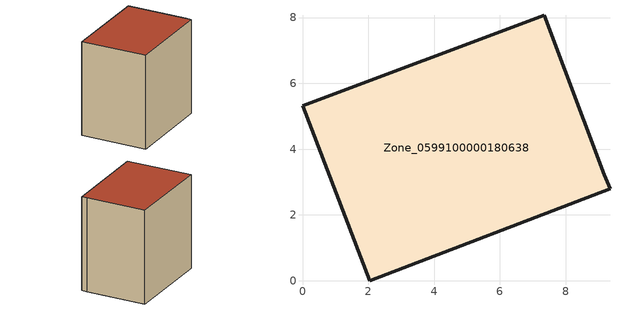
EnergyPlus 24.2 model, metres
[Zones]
Zone_0599100000180638
 floor ground (C_G): 7.35,8.07 9.17,3.22 9.35,2.79 2.04,0 0,5.32 z2.77
 wall outside (C_F): 7.35,8.07 0,5.32 2.04,0 9.35,2.79 9.17,3.22 7.35,8.07 z2.77:10.9
 roof outside (C_R): 9.17,3.22 7.35,8.07 0,5.32 2.04,0 9.35,2.79 z10.9
[BUILDING]
Pand.0599100000180638: North Axis=0; Terrain=City; Loads Convergence Tolerance Value=0.04; Temperature Convergence Tolerance Value=0.4; Solar Distribution=FullExterior; Maximum Number of Warmup Days=25; Minimum Number of Warmup Days=1
[Site:Location]
Rotterdam.The.Hague.AP_ZH_NLD Design_Conditions: Latitude=51.96; Longitude=4.45; Time Zone=1; Elevation=-4.5
[SITE:GROUNDTEMPERATURE:BUILDINGSURFACE]
18, 18, 18, 18, 18, 18, 18, 18, 18, 18, 18, 18
[MATERIAL] Thermal Absorptance=0.9; Solar Absorptance=0.7; Visible Absorptance=0.7
Name | Roughness | Thickness | Conductivity | Density | Specific Heat
G.TC.1946-1964 | MediumSmooth | 0.15 | 1 | 540 | 1210
F.TC.1946-1964 | Rough | 0.3 | 0.857143 | 1920 | 840
R.TC.1946-1964 | MediumRough | 0.2 | 0.235294 | 1500 | 1000
[CONSTRUCTION]
C_G: G.TC.1946-1964
C_F: F.TC.1946-1964
C_R: R.TC.1946-1964
[ZONE]
Zone_0599100000180638: Type=1; Multiplier=1; Ceiling Height=Autocalculate; Volume=Autocalculate; Floor Area=autocalculate; Part of Total Floor Area=Yes
[ZONEINFILTRATION:DESIGNFLOWRATE]
Infil_Zone_0599100000180638: Zone or ZoneList or Space or SpaceList=Zone_0599100000180638; Schedule=AlwaysOn; Design Flow Rate Calculation Method=Flow/Area; Flow Rate per Floor Area=0.003; Constant Term Coefficient=1; Temperature Term Coefficient=0; Velocity Term Coefficient=0; Velocity Squared Term Coefficient=0
[HVACTEMPLATE:ZONE:IDEALLOADSAIRSYSTEM]
Zone_0599100000180638: Maximum Heating Supply Air Temperature=50; Minimum Cooling Supply Air Temperature=13; Maximum Heating Supply Air Humidity Ratio=0.0156; Minimum Cooling Supply Air Humidity Ratio=0.0077; Heating Limit=NoLimit; Cooling Limit=NoLimit; Dehumidification Control Type=ConstantSensibleHeatRatio; Cooling Sensible Heat Ratio=0.7; Dehumidification Setpoint=60; Humidification Control Type=None; Humidification Setpoint=30; Outdoor Air Method=None; Outdoor Air Flow Rate per Person=0.00944; Outdoor Air Flow Rate per Zone Floor Area=0; Outdoor Air Flow Rate per Zone=0; Demand Controlled Ventilation Type=None; Outdoor Air Economizer Type=NoEconomizer; Heat Recovery Type=None; Sensible Heat Recovery Effectiveness=0.7; Latent Heat Recovery Effectiveness=0.65
[ZONECONTROL:THERMOSTAT]
ThermostatControl_Zone_0599100000180638: Zone or ZoneList=Zone_0599100000180638; Control Type Schedule=DualSetpointControlType; Control 1=Thermostat_Zone_0599100000180638; Temperature Difference Between Cutout And Setpoint=0
[THERMOSTATSETPOINT:DUALSETPOINT]
Thermostat_Zone_0599100000180638: Heating Setpoint Temperature Schedule=HeatingSetpoint_Zone_0599100000180638; Cooling Setpoint Temperature Schedule=CoolingSetpoint_Zone_0599100000180638
[SCHEDULE:COMPACT]
HeatingSetpoint_Zone_0599100000180638: Through: 12/31, For: AllDays, Until: 24:00, 21
CoolingSetpoint_Zone_0599100000180638: Through: 12/31, For: AllDays, Until: 24:00, 24
DualSetpointControlType: Through: 12/31, For: AllDays, Until: 24:00, 4
AlwaysOn: Through: 12/31, For: AllDays, Until: 24:00, 1
